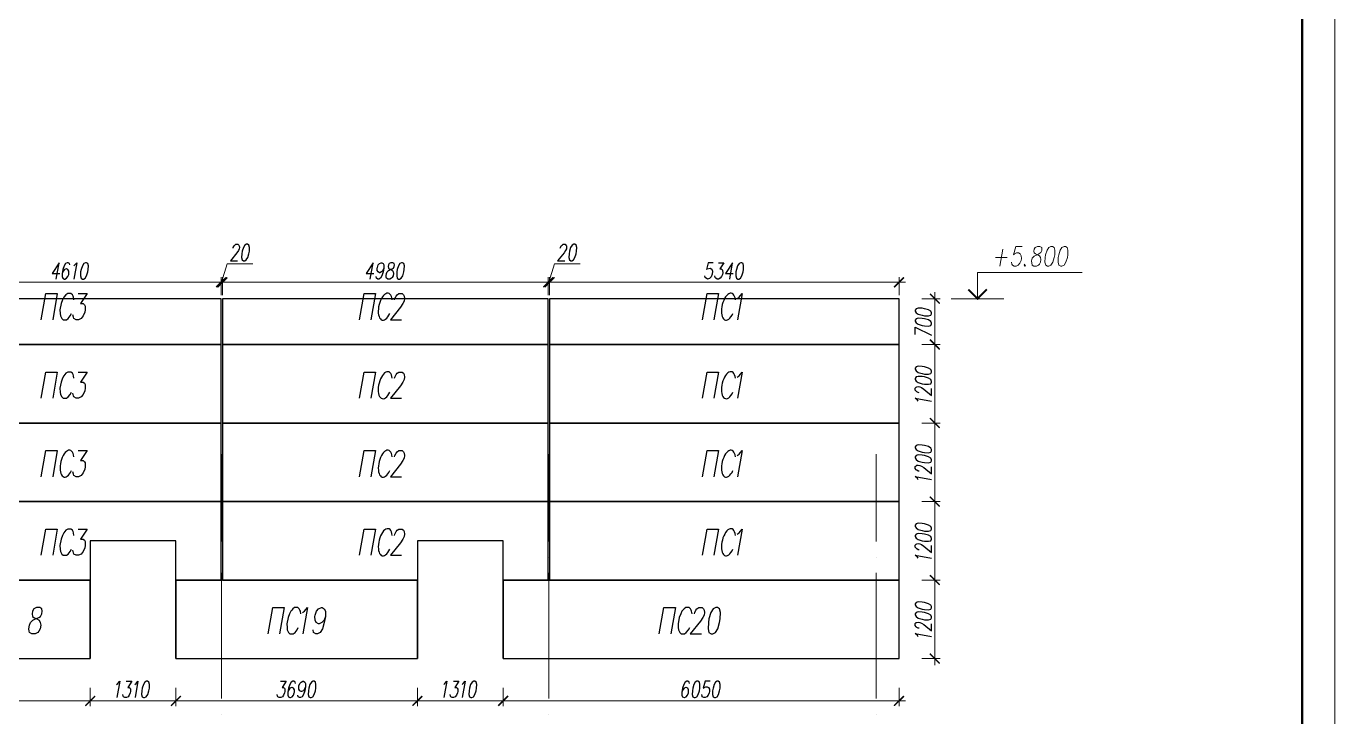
# Model space of a CAD drawing. Header units: millimetres. Extents: x 148937 to 2048786, y 870 to 351006.
# Drawn here: x 542409 to 562405, y 283581 to 294137 of the extents above; entities that cross this region are included whole.
import ezdxf

# ---------------------------------------------------------------- set-up
doc = ezdxf.new("R2010")
doc.units = ezdxf.units.MM
doc.layers.add('PDF _Геометрия', color=7, linetype='Continuous')
doc.layers.add('PDF _Сплошная заливка', color=7, linetype='Continuous', true_color=0x007eff)

msp = doc.modelspace()

# ---------------------------------------------------------------- linework, layer by layer
at = {"layer": 'PDF _Геометрия', "lineweight": 15}
msp.add_lwpolyline([(503011.15311, 271681.99412), (503011.15311, 313677.69555), (562405.35307, 313677.69555), (562405.35307, 271681.99412)], close=True, dxfattribs=at)
at = {"layer": 'PDF _Геометрия', "lineweight": 50}
msp.add_lwpolyline([(505009.00663, 272180.38449), (505009.00663, 313179.30952), (561906.96703, 313179.30952), (561906.96703, 272180.38449)], close=True, dxfattribs=at)
at = {"layer": 'PDF _Геометрия', "lineweight": 25}
for points in [[(545571.84058, 290743.21877), (545573.98881, 290756.10814), (545586.87818, 290779.73864), (545595.47109, 290790.47978), (545612.65691, 290803.36915), (545644.88032, 290803.36915), (545657.76969, 290790.47978), (545664.21437, 290779.73864), (545666.3626, 290756.10814), (545662.06615, 290732.47763), (545651.32501, 290706.6989), (545629.84273, 290672.32726), (545531.02426, 290552.02651), (545638.43564, 290552.02651)], [(550570.76629, 290743.21877), (550572.91452, 290756.10814), (550585.80389, 290779.73864), (550596.54503, 290790.47978), (550613.73085, 290803.36915), (550643.80604, 290803.36915), (550656.6954, 290790.47978), (550663.14009, 290779.73864), (550667.43654, 290756.10814), (550663.14009, 290732.47763), (550650.25072, 290706.6989), (550628.76844, 290672.32726), (550529.94997, 290552.02651), (550639.50958, 290552.02651)], [(542867.22202, 290272.75717), (542910.18658, 290521.95158), (542804.92342, 290356.53805), (542920.92772, 290356.53805)], [(543075.59994, 290487.57915), (543071.30348, 290511.20965), (543049.8212, 290521.95079), (543034.78361, 290521.95079), (543009.00488, 290511.20965), (542987.5226, 290474.68978), (542970.33678, 290416.68764), (542959.59564, 290356.53726), (542957.44741, 290309.27625), (542970.33678, 290285.64574), (542991.81906, 290272.75638), (542998.26374, 290272.75638), (543024.04247, 290285.64574), (543043.37652, 290309.27625), (543058.41412, 290343.64789), (543060.56234, 290356.53726), (543058.41412, 290390.9089), (543047.67298, 290416.68764), (543026.1907, 290427.42877), (543017.59779, 290427.42877), (542991.81906, 290416.68764), (542972.48501, 290390.9089), (542959.59564, 290356.53726)], [(543135.75005, 290474.69031), (543152.93587, 290487.57967), (543180.86283, 290521.95132), (543137.89828, 290272.7569)], [(547666.36195, 290272.75717), (547709.3265, 290521.95158), (547604.06334, 290356.53805), (547720.06764, 290356.53805)], [(547872.59172, 290440.31788), (547859.70235, 290403.79801), (547840.3683, 290380.1675), (547814.58957, 290367.27814), (547805.99666, 290367.27814), (547786.66261, 290380.1675), (547773.77324, 290403.79801), (547773.77324, 290440.31788), (547775.92147, 290451.05902), (547788.81084, 290487.57889), (547808.14489, 290511.20939), (547833.92362, 290521.95053), (547842.51653, 290521.95053), (547863.99881, 290511.20939), (547874.73995, 290487.57889), (547872.59172, 290440.31788), (547863.99881, 290380.1675), (547844.66476, 290320.01713), (547823.18248, 290285.64548), (547797.40375, 290272.75612), (547782.36616, 290272.75612), (547760.88388, 290285.64548), (547756.58742, 290309.27599)], [(552908.038, 290521.95158), (552830.7018, 290521.95158), (552804.92307, 290416.68842), (552813.51598, 290427.42956)], [(552985.37433, 290521.95158), (553071.30344, 290521.95158), (553006.85661, 290427.42956), (553030.48711, 290427.42956), (553045.52471, 290416.68842), (553049.82116, 290403.79906), (553051.96939, 290367.27918), (553047.67293, 290343.64868), (553032.63534, 290309.27704), (553013.30129, 290285.64653), (552987.52256, 290272.75717), (552966.04028, 290272.75717), (552944.558, 290285.64653), (552938.11332, 290296.38767), (552933.81686, 290320.01817)], [(553159.38069, 290272.75717), (553202.34524, 290521.95158), (553094.93386, 290356.53805), (553210.93815, 290356.53805)], [(552783.44079, 290296.38767), (552779.14434, 290320.01817)], [(542639.50997, 289649.77056), (542710.40149, 290049.34091), (542882.25971, 290049.34091), (542813.51642, 289649.77056)], [(543137.89819, 289954.8185), (543133.60174, 289993.4866), (543125.00882, 290012.82065), (543114.26769, 290032.1547), (543092.78541, 290049.34052), (543043.37617, 290049.34052), (543015.44921, 290032.1547), (542985.37402, 289993.4866), (542966.03997, 289954.8185), (542942.40947, 289898.96458), (542925.22365, 289802.29433), (542929.5201, 289746.44041), (542933.81656, 289707.77232), (542953.15061, 289669.10422), (542974.63288, 289649.77017), (543024.04212, 289649.77017), (543051.96908, 289669.10422), (543082.04427, 289707.77232), (543101.37832, 289746.44041)], [(543204.49273, 290049.34105), (543341.9793, 290049.34105), (543241.0126, 289898.96511), (543277.53247, 289898.96511), (543299.01474, 289879.63106), (543307.60766, 289860.29701), (543309.75588, 289802.29486), (543303.3112, 289763.62676), (543281.82892, 289707.77284), (543249.60551, 289669.10474), (543208.78918, 289649.77069), (543172.26931, 289649.77069), (543137.89767, 289669.10474), (543129.30476, 289688.43879), (543122.86007, 289727.10689)], [(547503.09738, 289649.77056), (547571.84067, 290049.34091), (547745.84711, 290049.34091), (547674.9556, 289649.77056)], [(548038.00508, 289954.8185), (548042.30153, 289974.15255), (548061.63558, 290012.82065), (548076.67318, 290032.1547), (548104.60014, 290049.34052), (548154.00937, 290049.34052), (548175.49165, 290032.1547), (548184.08456, 290012.82065), (548190.52925, 289974.15255), (548184.08456, 289935.48445), (548164.75051, 289898.96458), (548130.37887, 289840.96243), (547973.55825, 289649.77017), (548145.41646, 289649.77017)], [(552744.77278, 289649.77056), (552815.6643, 290049.34091), (552989.67074, 290049.34091), (552918.77923, 289649.77056)], [(553273.23715, 289974.15395), (553301.16411, 289993.488), (553348.42512, 290049.34192), (553277.5336, 289649.77157)], [(555992.89313, 289426.35523), (555992.89313, 289535.91484), (556244.23577, 289413.46586)], [(542639.50997, 288451.0591), (542710.40149, 288850.62946), (542882.25971, 288850.62946), (542813.51642, 288451.0591)], [(543137.89819, 288756.10814), (543133.60174, 288792.62801), (543125.00882, 288811.96206), (543114.26769, 288831.29611), (543092.78541, 288850.63016), (543043.37617, 288850.63016), (543015.44921, 288831.29611), (542985.37402, 288792.62801), (542966.03997, 288756.10814), (542942.40947, 288698.10599), (542925.22365, 288603.58397), (542929.5201, 288545.58182), (542933.81656, 288506.91372), (542953.15061, 288470.39385), (542974.63288, 288451.0598), (543024.04212, 288451.0598), (543051.96908, 288470.39385), (543082.04427, 288506.91372), (543101.37832, 288545.58182)], [(543204.49273, 288850.63068), (543341.9793, 288850.63068), (543241.0126, 288698.10651), (543277.53247, 288698.10651), (543299.01474, 288678.77246), (543307.60766, 288659.43842), (543309.75588, 288603.58449), (543303.3112, 288564.9164), (543281.82892, 288506.91425), (543249.60551, 288470.39438), (543208.78918, 288451.06033), (543172.26931, 288451.06033), (543137.89767, 288470.39438), (543129.30476, 288487.5802), (543122.86007, 288526.2483)], [(547503.09738, 288451.0591), (547571.84067, 288850.62946), (547745.84711, 288850.62946), (547674.9556, 288451.0591)], [(548038.00508, 288756.10814), (548042.30153, 288773.29396), (548061.63558, 288811.96206), (548076.67318, 288831.29611), (548104.60014, 288850.63016), (548154.00937, 288850.63016), (548175.49165, 288831.29611), (548184.08456, 288811.96206), (548190.52925, 288773.29396), (548184.08456, 288736.77409), (548164.75051, 288698.10599), (548130.37887, 288640.10384), (547973.55825, 288451.0598), (548145.41646, 288451.0598)], [(552744.77278, 288451.0591), (552815.6643, 288850.62946), (552989.67074, 288850.62946), (552918.77923, 288451.0591)], [(553273.23715, 288773.29326), (553301.16411, 288792.62731), (553348.42512, 288850.62946), (553277.5336, 288451.0591)], [(556053.04324, 288534.84095), (556040.15387, 288536.98917), (556016.52337, 288547.73031), (556005.78223, 288558.47145), (555992.89286, 288575.65727), (555992.89286, 288605.73246), (556005.78223, 288620.77005), (556016.52337, 288625.06651), (556040.15387, 288629.36297), (556063.78438, 288625.06651), (556087.41488, 288612.17714), (556123.93475, 288590.69487), (556244.23551, 288491.87639), (556244.23551, 288601.43601)], [(556040.15385, 288403.79783), (556029.41271, 288423.13188), (555992.89284, 288451.05884), (556244.23548, 288408.09429)], [(542639.50997, 287250.2006), (542710.40149, 287649.77095), (542882.25971, 287649.77095), (542813.51642, 287250.2006)], [(543204.49273, 287649.76999), (543341.9793, 287649.76999), (543241.0126, 287497.24582), (543277.53247, 287497.24582), (543299.01474, 287480.06), (543307.60766, 287460.72595), (543309.75588, 287402.72381), (543303.3112, 287364.05571), (543281.82892, 287308.20179), (543249.60551, 287269.53369), (543208.78918, 287250.19964), (543172.26931, 287250.19964), (543137.89767, 287269.53369), (543129.30476, 287288.86774), (543122.86007, 287327.53584)], [(547503.09738, 287250.2006), (547571.84067, 287649.77095), (547745.84711, 287649.77095), (547674.9556, 287250.2006)], [(548038.00508, 287555.24854), (548042.30153, 287574.58259), (548061.63558, 287613.25069), (548076.67318, 287630.43651), (548104.60014, 287649.77056), (548154.00937, 287649.77056), (548175.49165, 287630.43651), (548184.08456, 287613.25069), (548190.52925, 287574.58259), (548184.08456, 287535.91449), (548164.75051, 287497.24639), (548130.37887, 287441.39247), (547973.55825, 287250.20021), (548145.41646, 287250.20021)], [(552744.77278, 287250.2006), (552815.6643, 287649.77095), (552989.67074, 287649.77095), (552918.77923, 287250.2006)], [(553273.23715, 287574.5829), (553301.16411, 287593.91695), (553348.42512, 287649.77087), (553277.5336, 287250.20051)], [(556053.04324, 287333.98135), (556040.15387, 287336.12958), (556016.52337, 287349.01894), (556005.78223, 287357.61185), (555992.89286, 287374.79768), (555992.89286, 287407.02109), (556005.78223, 287419.91046), (556016.52337, 287426.35514), (556040.15387, 287428.50337), (556063.78438, 287424.20691), (556087.41488, 287413.46577), (556123.93475, 287391.9835), (556244.23551, 287293.16502), (556244.23551, 287400.57641)], [(556040.15385, 287205.08747), (556029.41271, 287222.27329), (555992.89284, 287252.34848), (556244.23548, 287207.2357)], [(542639.50997, 286051.48914), (542710.40149, 286451.0595), (542882.25971, 286451.0595), (542813.51642, 286051.48914)], [(543137.89819, 286354.38894), (543133.60174, 286393.05704), (543125.00882, 286412.39109), (543114.26769, 286431.72514), (543092.78541, 286451.05919), (543043.37617, 286451.05919), (543015.44921, 286431.72514), (542985.37402, 286393.05704), (542966.03997, 286354.38894), (542942.40947, 286298.53502), (542925.22365, 286201.86478), (542929.5201, 286146.01086), (542933.81656, 286107.34276), (542953.15061, 286068.67466), (542974.63288, 286051.48884), (543024.04212, 286051.48884), (543051.96908, 286068.67466), (543082.04427, 286107.34276), (543101.37832, 286146.01086)], [(543204.49273, 286451.05963), (543341.9793, 286451.05963), (543241.0126, 286298.53546), (543277.53247, 286298.53546), (543299.01474, 286279.20141), (543307.60766, 286259.86736), (543309.75588, 286201.86521), (543303.3112, 286165.34534), (543281.82892, 286107.34319), (543249.60551, 286068.6751), (543208.78918, 286051.48927), (543172.26931, 286051.48927), (543137.89767, 286068.6751), (543129.30476, 286088.00914), (543122.86007, 286126.67724)], [(547503.09738, 286051.48914), (547571.84067, 286451.0595), (547745.84711, 286451.0595), (547674.9556, 286051.48914)], [(548038.00508, 286354.38894), (548042.30153, 286373.72299), (548061.63558, 286412.39109), (548076.67318, 286431.72514), (548104.60014, 286451.05919), (548154.00937, 286451.05919), (548175.49165, 286431.72514), (548184.08456, 286412.39109), (548190.52925, 286373.72299), (548184.08456, 286337.20312), (548164.75051, 286298.53502), (548130.37887, 286240.53288), (547973.55825, 286051.48884), (548145.41646, 286051.48884)], [(552744.77278, 286051.48914), (552815.6643, 286451.0595), (552989.67074, 286451.0595), (552918.77923, 286051.48914)], [(553273.23715, 286373.7233), (553301.16411, 286393.05735), (553348.42512, 286451.0595), (553277.5336, 286051.48914)], [(556053.04324, 286133.12175), (556040.15387, 286135.26998), (556016.52337, 286148.15935), (556005.78223, 286158.90048), (555992.89286, 286176.08631), (555992.89286, 286206.16149), (556005.78223, 286219.05086), (556016.52337, 286225.49554), (556040.15387, 286229.792), (556063.78438, 286225.49554), (556087.41488, 286212.60618), (556123.93475, 286191.1239), (556244.23551, 286092.30543), (556244.23551, 286201.86504)], [(556040.15385, 286004.22896), (556029.41271, 286021.41478), (555992.89284, 286051.48997), (556244.23548, 286008.52542)], [(546104.60014, 284850.62955), (546175.49165, 285250.1999), (546349.4981, 285250.1999), (546278.60658, 284850.62955)], [(546605.13868, 285155.67858), (546598.694, 285194.34668), (546590.10109, 285211.5325), (546581.50818, 285230.86655), (546560.0259, 285250.2006), (546510.61666, 285250.2006), (546482.6897, 285230.86655), (546465.50388, 285211.5325), (546450.46628, 285194.34668), (546431.13224, 285155.67858), (546409.64996, 285097.67643), (546392.46414, 285003.15441), (546394.61236, 284945.15226), (546398.90882, 284908.63239), (546418.24287, 284869.96429), (546439.72515, 284850.63024), (546489.13438, 284850.63024), (546517.06134, 284869.96429), (546549.28476, 284908.63239), (546566.47058, 284945.15226)], [(546633.0645, 285175.01184), (546660.99146, 285194.34589), (546708.25247, 285250.19981), (546637.36096, 284850.62946)], [(546981.07853, 285117.00987), (546959.59625, 285059.00772), (546927.37284, 285022.48785), (546886.55651, 285003.1538), (546873.66714, 285003.1538), (546841.44373, 285022.48785), (546822.10968, 285059.00772), (546819.96145, 285117.00987), (546824.25791, 285136.34392), (546845.74018, 285194.34607), (546877.9636, 285230.86594), (546918.77993, 285250.19999), (546931.66929, 285250.19999), (546963.89271, 285230.86594), (546983.22676, 285194.34607), (546981.07853, 285117.00987), (546963.89271, 285022.48785), (546935.96575, 284925.8176), (546901.5941, 284869.96368), (546860.77778, 284850.62963), (546834.99905, 284850.62963), (546800.6274, 284869.96368), (546796.33095, 284908.63178)], [(552083.11935, 284850.62955), (552154.01086, 285250.1999), (552328.01731, 285250.1999), (552257.12579, 284850.62955)], [(552583.6557, 285155.67858), (552577.21102, 285194.34668), (552568.61811, 285211.5325), (552560.0252, 285230.86655), (552538.54292, 285250.2006), (552489.13368, 285250.2006), (552461.20672, 285230.86655), (552444.0209, 285211.5325), (552428.98331, 285194.34668), (552409.64926, 285155.67858), (552388.16698, 285097.67643), (552370.98116, 285003.15441), (552373.12939, 284945.15226), (552377.42584, 284908.63239), (552396.75989, 284869.96429), (552418.24217, 284850.63024), (552467.65141, 284850.63024), (552495.57837, 284869.96429), (552527.80178, 284908.63239), (552547.13583, 284945.15226)], [(552620.17627, 285155.67858), (552624.47273, 285175.01263), (552641.65855, 285211.5325), (552658.84437, 285230.86655), (552686.77133, 285250.2006), (552736.18057, 285250.2006), (552757.66285, 285230.86655), (552766.25576, 285211.5325), (552772.70044, 285175.01263), (552766.25576, 285136.34453), (552746.92171, 285097.67643), (552712.55007, 285041.82251), (552553.58121, 284850.63024), (552727.58766, 284850.63024)], [(556053.04324, 284934.41139), (556040.15387, 284936.55962), (556016.52337, 284947.30075), (556005.78223, 284958.04189), (555992.89286, 284975.22771), (555992.89286, 285007.45113), (556005.78223, 285020.3405), (556016.52337, 285024.63695), (556040.15387, 285028.93341), (556063.78438, 285024.63695), (556087.41488, 285013.89581), (556123.93475, 284990.26531), (556244.23551, 284893.59506), (556244.23551, 285001.00645)], [(556040.15385, 284805.51641), (556029.41271, 284822.70224), (555992.89284, 284852.77742), (556244.23548, 284807.66464)], [(543790.95907, 284077.26844), (543808.14489, 284088.00958), (543838.22008, 284124.52945), (543793.10729, 283875.33504)], [(543937.03916, 284124.52972), (544022.96827, 284124.52972), (543960.66967, 284030.0077), (543982.15194, 284030.0077), (543997.18954, 284017.11833), (544001.48599, 284006.37719), (544003.63422, 283969.85732), (543999.33777, 283946.22682), (543984.30017, 283909.70694), (543964.96612, 283886.07644), (543939.18739, 283875.3353), (543917.70511, 283875.3353), (543896.22284, 283886.07644), (543889.77815, 283898.96581), (543887.62992, 283922.59631)], [(544068.08009, 284077.26844), (544087.41414, 284088.00958), (544115.3411, 284124.52945), (544072.37655, 283875.33504)], [(546295.79336, 284124.52972), (546381.72247, 284124.52972), (546319.42387, 284030.0077), (546340.90615, 284030.0077), (546355.94374, 284017.11833), (546360.2402, 284006.37719), (546362.38842, 283969.85732), (546358.09197, 283946.22682), (546343.05437, 283909.70694), (546323.72033, 283886.07644), (546297.94159, 283875.3353), (546276.45932, 283875.3353), (546254.97704, 283886.07644), (546248.53236, 283898.96581), (546246.38413, 283922.59631)], [(546523.50498, 284088.00914), (546519.20852, 284111.63965), (546497.72625, 284124.52902), (546482.68865, 284124.52902), (546456.90992, 284111.63965), (546435.42764, 284077.26801), (546416.09359, 284017.11763), (546407.50068, 283956.96725), (546405.35245, 283909.70624), (546416.09359, 283886.07574), (546437.57587, 283875.3346), (546446.16878, 283875.3346), (546471.94751, 283886.07574), (546491.28156, 283909.70624), (546504.17093, 283946.22612), (546506.31916, 283956.96725), (546506.31916, 283993.48713), (546493.42979, 284017.11763), (546474.09574, 284030.007), (546465.50283, 284030.007), (546439.7241, 284017.11763), (546420.39005, 283993.48713), (546407.50068, 283956.96725)], [(546676.0295, 284040.74787), (546663.14013, 284006.37623), (546643.80608, 283980.5975), (546618.02735, 283969.85636), (546609.43444, 283969.85636), (546587.95216, 283980.5975), (546577.21102, 284006.37623), (546575.06279, 284040.74787), (546577.21102, 284053.63724), (546592.24861, 284088.00888), (546611.58266, 284111.63939), (546637.3614, 284124.52875), (546643.80608, 284124.52875), (546665.28836, 284111.63939), (546678.17772, 284088.00888), (546676.0295, 284040.74787), (546665.28836, 283980.5975), (546648.10253, 283922.59535), (546626.62026, 283886.07548), (546600.84153, 283875.33434), (546585.80393, 283875.33434), (546564.32165, 283886.07548), (546560.0252, 283909.70598)], [(548789.88478, 284077.26844), (548807.0706, 284088.00958), (548837.14579, 284124.52945), (548792.033, 283875.33504)], [(548938.11301, 284124.52972), (549021.89389, 284124.52972), (548959.59529, 284030.0077), (548983.2258, 284030.0077), (548996.11516, 284017.11833), (549002.55985, 284006.37719), (549002.55985, 283969.85732), (548998.26339, 283946.22682), (548985.37402, 283909.70694), (548966.03997, 283886.07644), (548940.26124, 283875.3353), (548916.63074, 283875.3353), (548895.14846, 283886.07644), (548890.852, 283898.96581), (548886.55555, 283922.59631)], [(549069.15504, 284077.26844), (549086.34086, 284088.00958), (549116.41605, 284124.52945), (549071.30326, 283875.33504)], [(552544.98699, 284088.00914), (552540.69054, 284111.63965), (552519.20826, 284124.52902), (552504.17067, 284124.52902), (552478.39193, 284111.63965), (552456.90966, 284077.26801), (552439.72383, 284017.11763), (552428.9827, 283956.96725), (552428.9827, 283909.70624), (552439.72383, 283886.07574), (552461.20611, 283875.3346), (552467.6508, 283875.3346), (552493.42953, 283886.07574), (552512.76358, 283909.70624), (552527.80117, 283946.22612), (552529.9494, 283956.96725), (552527.80117, 283993.48713), (552517.06003, 284017.11763), (552495.57776, 284030.007), (552486.98484, 284030.007), (552463.35434, 284017.11763), (552441.87206, 283993.48713), (552428.9827, 283956.96725)], [(552860.77673, 284124.52972), (552783.44053, 284124.52972), (552755.51357, 284017.11833), (552766.25471, 284030.0077), (552792.03344, 284040.74883), (552815.66395, 284040.74883), (552834.998, 284030.0077), (552847.88736, 284006.37719), (552847.88736, 283969.85732), (552843.59091, 283946.22682), (552830.70154, 283909.70694), (552811.36749, 283886.07644), (552785.58876, 283875.3353), (552761.95825, 283875.3353), (552740.47598, 283886.07644), (552736.17952, 283898.96581), (552731.88307, 283922.59631)]]:
    msp.add_lwpolyline(points, dxfattribs=at)
for points in [[(545775.92156, 290803.36889), (545750.14283, 290790.47952), (545728.66055, 290756.10788), (545711.47473, 290695.9575), (545705.03004, 290659.43763), (545700.73359, 290601.43548), (545711.47473, 290564.91561), (545730.80878, 290552.02624), (545747.9946, 290552.02624), (545771.6251, 290564.91561), (545795.25561, 290601.43548), (545812.44143, 290659.43763), (545818.88611, 290695.9575), (545821.03434, 290756.10788), (545812.44143, 290790.47952), (545790.95915, 290803.36889)], [(550774.84727, 290803.36889), (550751.21677, 290790.47952), (550727.58626, 290756.10788), (550710.40044, 290695.9575), (550703.95576, 290659.43763), (550701.80753, 290601.43548), (550710.40044, 290564.91561), (550731.88272, 290552.02624), (550746.92031, 290552.02624), (550772.69904, 290564.91561), (550794.18132, 290601.43548), (550811.36714, 290659.43763), (550817.81182, 290695.9575), (550822.10828, 290756.10788), (550811.36714, 290790.47952), (550792.03309, 290803.36889)], [(543314.05444, 290521.95158), (543288.2757, 290511.21044), (543266.79343, 290474.69057), (543247.45938, 290416.68842), (543241.01469, 290380.16855), (543238.86647, 290320.01817), (543247.45938, 290285.64653), (543268.94165, 290272.75717), (543283.97925, 290272.75717), (543309.75798, 290285.64653), (543331.24026, 290320.01817), (543350.57431, 290380.16855), (543357.01899, 290416.68842), (543359.16722, 290474.69057), (543350.57431, 290511.21044), (543329.09203, 290521.95158)], [(547982.15124, 290521.95158), (547956.37251, 290511.21044), (547943.48315, 290487.57994), (547939.18669, 290463.94943), (547943.48315, 290440.31893), (547956.37251, 290427.42956), (547986.4477, 290416.68842), (548005.78175, 290403.79906), (548018.67112, 290380.16855), (548020.81934, 290356.53805), (548014.37466, 290320.01817), (548003.63352, 290296.38767), (547992.89238, 290285.64653), (547967.11365, 290272.75717), (547937.03846, 290272.75717), (547915.55619, 290285.64653), (547911.25973, 290296.38767), (547906.96327, 290320.01817), (547913.40796, 290356.53805), (547924.1491, 290380.16855), (547945.63137, 290403.79906), (547969.26188, 290416.68842), (548003.63352, 290427.42956), (548020.81934, 290440.31893), (548031.56048, 290463.94943), (548035.85694, 290487.57994), (548033.70871, 290511.21044), (548012.22643, 290521.95158)], [(548143.26832, 290521.95158), (548117.48959, 290511.21044), (548096.00731, 290474.69057), (548078.82149, 290416.68842), (548072.37681, 290380.16855), (548070.22858, 290320.01817), (548078.82149, 290285.64653), (548100.30377, 290272.75717), (548115.34136, 290272.75717), (548141.1201, 290285.64653), (548162.60237, 290320.01817), (548179.78819, 290380.16855), (548186.23288, 290416.68842), (548188.38111, 290474.69057), (548179.78819, 290511.21044), (548158.30592, 290521.95158)], [(553326.94284, 290521.95158), (553301.16411, 290511.21044), (553279.68183, 290474.69057), (553260.34778, 290416.68842), (553253.9031, 290380.16855), (553251.75487, 290320.01817), (553260.34778, 290285.64653), (553281.83006, 290272.75717), (553296.86765, 290272.75717), (553322.64639, 290285.64653), (553344.12866, 290320.01817), (553363.46271, 290380.16855), (553369.9074, 290416.68842), (553372.05562, 290474.69057), (553363.46271, 290511.21044), (553341.98044, 290521.95158)], [(555992.89313, 289782.96072), (556005.78249, 289757.18199), (556040.15414, 289735.69971), (556100.30451, 289718.51389), (556136.82438, 289712.06921), (556194.82653, 289707.77275), (556231.3464, 289718.51389), (556244.23577, 289739.99617), (556244.23577, 289755.03376), (556231.3464, 289780.81249), (556194.82653, 289802.29477), (556136.82438, 289819.48059), (556100.30451, 289825.92528), (556040.15414, 289828.0735), (556005.78249, 289819.48059), (555992.89313, 289797.99832)], [(555992.89313, 289628.28806), (556005.78249, 289602.50933), (556040.15414, 289581.02706), (556100.30451, 289563.84123), (556136.82438, 289557.39655), (556194.82653, 289553.10009), (556231.3464, 289563.84123), (556244.23577, 289585.32351), (556244.23577, 289600.3611), (556231.3464, 289623.99161), (556194.82653, 289647.62211), (556136.82438, 289664.80794), (556100.30451, 289671.25262), (556040.15414, 289673.40085), (556005.78249, 289664.80794), (555992.89313, 289643.32566)], [(555992.89313, 288893.59458), (556005.78249, 288867.81585), (556040.15414, 288846.33357), (556100.30451, 288826.99952), (556136.82438, 288820.55484), (556194.82653, 288818.40661), (556231.3464, 288826.99952), (556244.23577, 288848.4818), (556244.23577, 288863.51939), (556231.3464, 288889.29813), (556194.82653, 288910.7804), (556136.82438, 288930.11445), (556100.30451, 288936.55913), (556040.15414, 288938.70736), (556005.78249, 288930.11445), (555992.89313, 288908.63217)], [(555992.89313, 288738.92192), (556005.78249, 288713.14319), (556040.15414, 288691.66091), (556100.30451, 288672.32686), (556136.82438, 288665.88218), (556194.82653, 288663.73395), (556231.3464, 288672.32686), (556244.23577, 288693.80914), (556244.23577, 288708.84674), (556231.3464, 288734.62547), (556194.82653, 288756.10774), (556136.82438, 288775.44179), (556100.30451, 288781.88648), (556040.15414, 288784.0347), (556005.78249, 288775.44179), (555992.89313, 288753.95952)], [(555992.89313, 287692.73498), (556005.78249, 287666.95625), (556040.15414, 287645.47397), (556100.30451, 287628.28815), (556136.82438, 287621.84347), (556194.82653, 287617.54701), (556231.3464, 287628.28815), (556244.23577, 287647.6222), (556244.23577, 287664.80802), (556231.3464, 287688.43853), (556194.82653, 287712.06903), (556136.82438, 287729.25485), (556100.30451, 287735.69954), (556040.15414, 287737.84777), (556005.78249, 287729.25485), (555992.89313, 287707.77258)], [(555992.89313, 287538.06233), (556005.78249, 287512.28359), (556040.15414, 287490.80132), (556100.30451, 287473.61549), (556136.82438, 287467.17081), (556194.82653, 287462.87436), (556231.3464, 287473.61549), (556244.23577, 287492.94954), (556244.23577, 287510.13537), (556231.3464, 287533.76587), (556194.82653, 287557.39638), (556136.82438, 287574.5822), (556100.30451, 287581.02688), (556040.15414, 287583.17511), (556005.78249, 287574.5822), (555992.89313, 287553.09992)], [(555992.89313, 286491.87648), (556005.78249, 286468.24597), (556040.15414, 286446.7637), (556100.30451, 286427.42965), (556136.82438, 286420.98496), (556194.82653, 286418.83674), (556231.3464, 286427.42965), (556244.23577, 286448.91192), (556244.23577, 286463.94952), (556231.3464, 286489.72825), (556194.82653, 286511.21053), (556136.82438, 286530.54458), (556100.30451, 286534.84103), (556040.15414, 286539.13749), (556005.78249, 286528.39635), (555992.89313, 286509.0623)], [(555992.89313, 286337.20382), (556005.78249, 286313.57332), (556040.15414, 286289.94281), (556100.30451, 286272.75699), (556136.82438, 286266.31231), (556194.82653, 286264.16408), (556231.3464, 286272.75699), (556244.23577, 286294.23927), (556244.23577, 286309.27686), (556231.3464, 286335.05559), (556194.82653, 286356.53787), (556136.82438, 286373.72369), (556100.30451, 286380.16838), (556040.15414, 286384.46483), (556005.78249, 286373.72369), (555992.89313, 286354.38964)], [(542566.47102, 285250.20112), (542525.65469, 285230.86707), (542506.32064, 285194.3472), (542499.87596, 285155.6791), (542506.32064, 285117.01101), (542527.80292, 285097.67696), (542572.9157, 285078.34291), (542607.28734, 285059.00886), (542624.47317, 285022.48899), (542630.91785, 284983.82089), (542620.17671, 284925.81874), (542600.84266, 284889.29887), (542585.80507, 284869.96482), (542544.98874, 284850.63077), (542495.5795, 284850.63077), (542461.20786, 284869.96482), (542452.61495, 284889.29887), (542448.31849, 284925.81874), (542456.9114, 284983.82089), (542476.24545, 285022.48899), (542508.46887, 285059.00886), (542549.2852, 285078.34291), (542600.84266, 285097.67696), (542628.76962, 285117.01101), (542648.10367, 285155.6791), (542654.54835, 285194.3472), (542650.2519, 285230.86707), (542615.88026, 285250.20112)], [(552946.70671, 285250.20112), (552905.89038, 285230.86707), (552871.51874, 285175.01315), (552841.44355, 285078.34291), (552832.85064, 285022.48899), (552828.55419, 284925.81874), (552841.44355, 284869.96482), (552875.8152, 284850.63077), (552901.59393, 284850.63077), (552940.26203, 284869.96482), (552976.7819, 284925.81874), (553004.70886, 285022.48899), (553015.45, 285078.34291), (553019.74645, 285175.01315), (553004.70886, 285230.86707), (552970.33722, 285250.20112)], [(555992.89313, 285293.16502), (556005.78249, 285267.38629), (556040.15414, 285245.90401), (556100.30451, 285226.56996), (556136.82438, 285222.27351), (556194.82653, 285217.97705), (556231.3464, 285228.71819), (556244.23577, 285248.05224), (556244.23577, 285265.23806), (556231.3464, 285288.86857), (556194.82653, 285310.35084), (556136.82438, 285329.68489), (556100.30451, 285336.12958), (556040.15414, 285338.2778), (556005.78249, 285329.68489), (555992.89313, 285308.20262)], [(555992.89313, 285138.49236), (556005.78249, 285112.71363), (556040.15414, 285091.23136), (556100.30451, 285071.89731), (556136.82438, 285065.45262), (556194.82653, 285063.30439), (556231.3464, 285071.89731), (556244.23577, 285093.37958), (556244.23577, 285110.5654), (556231.3464, 285134.19591), (556194.82653, 285155.67819), (556136.82438, 285175.01224), (556100.30451, 285181.45692), (556040.15414, 285183.60515), (556005.78249, 285175.01224), (555992.89313, 285153.52996)], [(544246.38448, 284124.52972), (544222.75397, 284111.64035), (544201.2717, 284077.26871), (544181.93765, 284017.11833), (544175.49296, 283980.59846), (544173.34473, 283922.59631), (544181.93765, 283886.07644), (544203.41992, 283875.3353), (544218.45752, 283875.3353), (544244.23625, 283886.07644), (544265.71853, 283922.59631), (544285.05258, 283980.59846), (544291.49726, 284017.11833), (544293.64549, 284077.26871), (544285.05258, 284111.64035), (544263.5703, 284124.52972)], [(546792.03344, 284124.52972), (546766.25471, 284111.64035), (546744.77243, 284077.26871), (546727.58661, 284017.11833), (546721.14193, 283980.59846), (546716.84547, 283922.59631), (546727.58661, 283886.07644), (546746.92066, 283875.3353), (546764.10648, 283875.3353), (546787.73699, 283886.07644), (546811.36749, 283922.59631), (546828.55331, 283980.59846), (546834.998, 284017.11833), (546837.14622, 284077.26871), (546828.55331, 284111.64035), (546807.07104, 284124.52972)], [(549247.45833, 284124.52972), (549221.6796, 284111.64035), (549200.19732, 284077.26871), (549180.86327, 284017.11833), (549176.56681, 283980.59846), (549172.27036, 283922.59631), (549180.86327, 283886.07644), (549202.34555, 283875.3353), (549219.53137, 283875.3353), (549243.16187, 283886.07644), (549264.64415, 283922.59631), (549283.9782, 283980.59846), (549290.42288, 284017.11833), (549292.57111, 284077.26871), (549283.9782, 284111.64035), (549262.49592, 284124.52972)], [(552658.84389, 284124.52972), (552633.06516, 284111.64035), (552611.58288, 284077.26871), (552594.39706, 284017.11833), (552587.95238, 283980.59846), (552585.80415, 283922.59631), (552594.39706, 283886.07644), (552615.87934, 283875.3353), (552630.91693, 283875.3353), (552656.69566, 283886.07644), (552678.17794, 283922.59631), (552695.36376, 283980.59846), (552701.80845, 284017.11833), (552703.95667, 284077.26871), (552695.36376, 284111.64035), (552673.88149, 284124.52972)], [(552968.18811, 284124.52972), (552942.40938, 284111.64035), (552920.9271, 284077.26871), (552903.74128, 284017.11833), (552897.2966, 283980.59846), (552895.14837, 283922.59631), (552903.74128, 283886.07644), (552925.22356, 283875.3353), (552940.26115, 283875.3353), (552966.03989, 283886.07644), (552987.52216, 283922.59631), (553004.70799, 283980.59846), (553011.15267, 284017.11833), (553015.44912, 284077.26871), (553004.70799, 284111.64035), (552983.22571, 284124.52972)]]:
    msp.add_lwpolyline(points, close=True, dxfattribs=at)
at = {"layer": 'PDF _Геометрия', "color": 30, "lineweight": 15, "true_color": 0xff7e00}
for points in [[(557629.84269, 290771.14678), (557528.87598, 290771.14678), (557496.65257, 290642.25312), (557509.54193, 290657.29071), (557541.76535, 290672.32831), (557571.84054, 290672.32831), (557597.61927, 290657.29071), (557612.65687, 290629.36375), (557616.95332, 290586.3992), (557610.50864, 290556.32401), (557593.32282, 290513.35946), (557567.54408, 290485.4325), (557535.32067, 290470.3949), (557505.24548, 290470.3949), (557479.46675, 290485.4325), (557470.87384, 290500.47009), (557466.57738, 290528.39705)], [(557926.29805, 290756.10919), (557898.37109, 290771.14678), (557859.70299, 290771.14678), (557825.33134, 290756.10919), (557810.29375, 290728.18223), (557805.99729, 290700.25527), (557810.29375, 290672.32831), (557829.6278, 290657.29071), (557866.14767, 290642.25312), (557894.07463, 290629.36375), (557909.11222, 290599.28856), (557913.40868, 290571.3616), (557906.964, 290528.39705), (557891.9264, 290500.47009), (557879.03704, 290485.4325), (557846.81362, 290470.3949), (557805.99729, 290470.3949), (557778.07033, 290485.4325)], [(557219.53095, 290599.28682), (557397.83385, 290599.28682)], [(557331.23917, 290728.18179), (557286.12638, 290470.39446)], [(556946.70621, 289972.00362), (556946.70621, 290371.57398), (558544.98759, 290371.57398)], [(557670.65899, 290500.46799), (557657.76963, 290485.4304), (557666.36254, 290470.3928), (557679.2519, 290485.4304)], [(556544.98758, 289972.00362), (557346.27648, 289972.00362)]]:
    msp.add_lwpolyline(points, dxfattribs=at)
for points in [[(558068.08079, 290771.14678), (558035.85737, 290756.10919), (558007.93041, 290715.29286), (557986.44814, 290642.25312), (557977.85523, 290599.28856), (557975.707, 290528.39705), (557988.59637, 290485.4325), (558016.52333, 290470.3949), (558035.85737, 290470.3949), (558068.08079, 290485.4325), (558096.00775, 290528.39705), (558117.49003, 290599.28856), (558126.08294, 290642.25312), (558128.23117, 290715.29286), (558115.3418, 290756.10919), (558089.56307, 290771.14678)], [(558267.86603, 290771.14678), (558235.64262, 290756.10919), (558207.71566, 290715.29286), (558186.23338, 290642.25312), (558177.64047, 290599.28856), (558175.49224, 290528.39705), (558188.38161, 290485.4325), (558216.30857, 290470.3949), (558235.64262, 290470.3949), (558267.86603, 290485.4325), (558295.79299, 290528.39705), (558319.4235, 290599.28856), (558325.86818, 290642.25312), (558328.01641, 290715.29286), (558317.27527, 290756.10919), (558289.34831, 290771.14678)]]:
    msp.add_lwpolyline(points, close=True, dxfattribs=at)
at = {"layer": 'PDF _Геометрия', "color": 150, "lineweight": 9, "true_color": 0x007eff}
for points in [[(545395.68543, 290223.34697), (545481.61454, 290502.61657), (545872.59198, 290502.61657)], [(550396.75928, 290223.34697), (550480.54016, 290502.61657), (550871.51761, 290502.61657)], [(540676.02888, 290223.34697), (545485.91059, 290223.34697)], [(545387.09287, 290223.34697), (545236.71693, 290223.34697)], [(545307.6084, 290223.34697), (550486.98556, 290223.34697)], [(545387.09287, 290223.34697), (545406.42692, 290223.34697), (545387.09287, 290223.34697)], [(545406.42613, 290223.34697), (545556.80207, 290223.34697)], [(550386.01858, 290223.34697), (550235.64264, 290223.34697)], [(550306.53411, 290223.34697), (555846.81356, 290223.34697)], [(550386.01858, 290223.34697), (550405.35263, 290223.34697), (550386.01858, 290223.34697)], [(550405.35293, 290223.34697), (550555.72887, 290223.34697)], [(555745.84661, 290023.56336), (555745.84661, 290302.83296)], [(556093.85954, 289972.00362), (556373.12915, 289972.00362)], [(556293.64479, 289170.7167), (556293.64479, 290070.82407)], [(556293.64479, 287972.00415), (556293.64479, 289370.50043)], [(556293.64479, 286771.14564), (556293.64479, 288171.79008)], [(556293.64479, 285572.43528), (556293.64479, 286970.93156)], [(556293.64479, 284371.57459), (556293.64479, 285772.21902)], [(556093.85954, 284472.54156), (556373.12915, 284472.54156)], [(555745.84661, 284023.56275), (555745.84661, 283744.29315)], [(543485.91003, 283823.77696), (540676.02808, 283823.77696)], [(543286.12643, 283823.77696), (544796.33051, 283823.77696)], [(544596.54446, 283823.77696), (548486.98499, 283823.77696)], [(548287.20028, 283823.77696), (549797.40436, 283823.77696)], [(555846.81358, 283823.77696), (549595.47072, 283823.77696)]]:
    msp.add_lwpolyline(points, dxfattribs=at)
for points in [[(545387.09287, 290302.83296), (545387.09287, 290023.56336)], [(545406.42613, 290302.83296), (545406.42613, 290023.56336)], [(550386.01858, 290302.83296), (550386.01858, 290023.56336)], [(550405.35293, 290302.83296), (550405.35293, 290023.56336)], [(556373.12915, 289271.68257), (556093.85954, 289271.68257)], [(556373.12915, 288070.82297), (556093.85954, 288070.82297)], [(556373.12915, 286872.11261), (556093.85954, 286872.11261)], [(556373.12915, 285671.25301), (556093.85954, 285671.25301)], [(543387.09339, 283744.29315), (543387.09339, 284023.56275)], [(544697.51142, 283744.29315), (544697.51142, 284023.56275)], [(548386.0191, 283744.29315), (548386.0191, 284023.56275)], [(549696.43713, 283744.29315), (549696.43713, 284023.56275)]]:
    msp.add_lwpolyline(points, close=True, dxfattribs=at)
at = {"layer": 'PDF _Геометрия', "color": 152, "lineweight": 30, "true_color": 0x2776bb}
for points in [[(540776.99585, 289972.00477), (540776.99585, 289271.68257), (545387.09234, 289271.68257), (545387.09234, 289972.00477)], [(545406.42613, 289972.00477), (545406.42613, 289271.68257), (550386.01804, 289271.68257), (550386.01804, 289972.00477)], [(550405.35293, 289972.00477), (550405.35293, 289271.68257), (555745.84717, 289271.68257), (555745.84717, 289972.00477)], [(540776.99585, 289271.6823), (540776.99585, 288070.82297), (545387.09234, 288070.82297), (545387.09234, 289271.6823)], [(545406.42613, 289271.6823), (545406.42613, 288070.82297), (550386.01804, 288070.82297), (550386.01804, 289271.6823)], [(550405.35293, 289271.6823), (550405.35293, 288070.82297), (555745.84717, 288070.82297), (555745.84717, 289271.6823)], [(540776.99585, 288070.82367), (540776.99585, 286872.11261), (545387.09234, 286872.11261), (545387.09234, 288070.82367)], [(545406.42613, 288070.82367), (545406.42613, 286872.11261), (550386.01804, 286872.11261), (550386.01804, 288070.82367)], [(550405.35293, 288070.82367), (550405.35293, 286872.11261), (555745.84717, 286872.11261), (555745.84717, 288070.82367)], [(550405.35293, 286872.11234), (550405.35293, 285671.25301), (555745.84717, 285671.25301), (555745.84717, 286872.11234)], [(540776.99585, 285671.25262), (540776.99585, 284472.54156), (543387.09259, 284472.54156), (543387.09259, 285671.25262)], [(544697.51142, 285671.25262), (544697.51142, 284472.54156), (548386.0183, 284472.54156), (548386.0183, 285671.25262)], [(549696.43713, 285671.25262), (549696.43713, 284472.54156), (555745.84662, 284472.54156), (555745.84662, 285671.25262)]]:
    msp.add_lwpolyline(points, close=True, dxfattribs=at)
at = {"layer": 'PDF _Геометрия', "color": 252, "lineweight": 5, "true_color": 0x989898}
for points in [[(545395.68543, 287593.91616), (545395.68543, 286259.86682)], [(550396.75928, 287593.91616), (550396.75928, 286259.86682)], [(555395.68554, 287593.91616), (555395.68554, 286259.86682)], [(545395.68543, 286021.41409), (545395.68543, 286023.56231)], [(550396.75928, 286021.41409), (550396.75928, 286023.56231)], [(555395.68554, 286021.41409), (555395.68554, 286023.56231)], [(545395.68543, 285780.81254), (545395.68543, 283860.297)], [(550396.75928, 285780.81254), (550396.75928, 283860.297)], [(555395.68554, 285780.81254), (555395.68554, 283860.297)], [(545395.68543, 283621.84303), (545395.68543, 283623.99126)], [(550396.75928, 283621.84303), (550396.75928, 283623.99126)], [(555395.68554, 283621.84303), (555395.68554, 283623.99126)]]:
    msp.add_lwpolyline(points, dxfattribs=at)
at = {"layer": 'PDF _Геометрия', "color": 152, "lineweight": 30, "true_color": 0x2776bb}
for points in [[(544697.51142, 285671.25301), (545387.09252, 285671.25301), (545387.09252, 286872.11234), (540776.99585, 286872.11234), (540776.99585, 285671.25301), (543387.09259, 285671.25301)], [(549696.43713, 285671.25301), (550386.01823, 285671.25301), (550386.01823, 286872.11234), (545406.42639, 286872.11234), (545406.42639, 285671.25301), (548386.0183, 285671.25301)], [(544697.51142, 284472.54156), (544697.51142, 286270.60819), (543387.09259, 286270.60819), (543387.09259, 284472.54156)], [(549696.43713, 284472.54156), (549696.43713, 286270.60819), (548386.0183, 286270.60819), (548386.0183, 284472.54156)]]:
    msp.add_lwpolyline(points, dxfattribs=at)
at = {"layer": 'PDF _Геометрия', "lineweight": 25}
for centre, major_axis, ratio, start_param, end_param in [((547895.82237, 289849.77054), (-47.32016, -204.36587), 0.4728608091, 2.2161558467, 7.4364242825), ((553139.64482, 289849.77055), (-47.32021, -204.36608), 0.4728608091, 2.2161558327, 7.4364242642), ((547895.79129, 288649.91834), (-47.06038, -205.46048), 0.4717172463, 2.2180769929, 7.4323787684), ((553139.61374, 288649.91836), (-47.06057, -205.46132), 0.4717172463, 2.2180769325, 7.4323786895), ((543032.74243, 287450.09495), (-46.15458, -204.34074), 0.4738852676, 2.214555099, 7.4222427767), ((547896.17339, 287449.67032), (-46.50899, -204.84522), 0.4725262149, 2.2157137332, 7.4263733906), ((553139.99584, 287449.67034), (-46.50915, -204.84596), 0.4725262149, 2.2157136743, 7.4263733138), ((547895.96348, 286249.6322), (-47.1881, -206.55423), 0.4662240876, 2.205502718, 7.4378151125), ((553139.78592, 286249.63217), (-47.18789, -206.55334), 0.4662240876, 2.2055028, 7.4378152184)]:
    msp.add_ellipse(centre, major_axis=major_axis, ratio=ratio, start_param=start_param, end_param=end_param, dxfattribs=at)
at = {"layer": 'PDF _Геометрия', "color": 30, "lineweight": 15, "true_color": 0xff7e00}
msp.add_open_spline([(557778.07033, 290485.4325), (557716.12977, 290695.92301), (557968.04527, 290595.8514), (557926.29805, 290756.10919)], degree=3, dxfattribs=at)
at = {"layer": 'PDF _Геометрия', "lineweight": 25}
msp.add_open_spline([(552813.51598, 290427.42956), (552966.68462, 290509.63507), (552882.47409, 290179.02283), (552783.44079, 290296.38767)], degree=3, dxfattribs=at)
at = {"layer": 'PDF _Сплошная заливка', "lineweight": 9, "transparency": 33554559}
for points in [[(545303.31212, 290156.75243), (545320.49794, 290139.56661), (545453.68806, 290304.98014)], [(545303.31212, 290156.75243), (545320.49794, 290139.56661), (545453.68806, 290304.98014)], [(545320.49833, 290139.56731), (545453.68845, 290304.98084), (545468.72605, 290289.94325)], [(545320.49833, 290139.56731), (545453.68845, 290304.98084), (545468.72605, 290289.94325)], [(545473.02176, 290304.98067), (545339.83164, 290139.56713), (545322.64582, 290156.75296)], [(545473.02176, 290304.98067), (545339.83164, 290139.56713), (545322.64582, 290156.75296)], [(545490.20797, 290289.9415), (545473.02215, 290304.97909), (545339.83203, 290139.56556)], [(545490.20797, 290289.9415), (545473.02215, 290304.97909), (545339.83203, 290139.56556)], [(550304.38597, 290156.75243), (550319.42356, 290139.56661), (550452.61368, 290304.98014)], [(550304.38597, 290156.75243), (550319.42356, 290139.56661), (550452.61368, 290304.98014)], [(550319.42404, 290139.56731), (550452.61416, 290304.98084), (550469.79998, 290289.94325)], [(550319.42404, 290139.56731), (550452.61416, 290304.98084), (550469.79998, 290289.94325)], [(550474.0967, 290304.98067), (550338.75836, 290139.56713), (550323.72076, 290156.75296)], [(550474.0967, 290304.98067), (550338.75836, 290139.56713), (550323.72076, 290156.75296)], [(550489.13368, 290289.9415), (550474.09609, 290304.97909), (550338.75774, 290139.56556)], [(550489.13368, 290289.9415), (550474.09609, 290304.97909), (550338.75774, 290139.56556)], [(555662.06586, 290156.75243), (555679.25168, 290139.56661), (555812.4418, 290304.98014)], [(555679.25153, 290139.56731), (555812.44165, 290304.98084), (555829.62747, 290289.94325)], [(556375.2774, 289905.40909), (556209.86386, 290038.59921), (556227.04968, 290053.6368)], [(556360.23987, 289888.22397), (556375.27746, 289905.40979), (556209.86393, 290038.59991)], [(556375.2774, 289205.08694), (556209.86386, 289338.27706), (556227.04968, 289355.46288)], [(556227.04971, 289355.46332), (556209.86388, 289338.2775), (556375.27742, 289205.08738)], [(556360.23987, 289187.90182), (556375.27746, 289205.08764), (556209.86393, 289338.27776)], [(556209.86404, 289338.2782), (556375.27757, 289205.08808), (556360.23998, 289187.90226)], [(556375.2774, 288004.22844), (556209.86386, 288139.56678), (556227.04968, 288154.60438)], [(556227.04971, 288154.60482), (556209.86388, 288139.56722), (556375.27742, 288004.22888)], [(556360.23987, 287989.19146), (556375.27746, 288004.22905), (556209.86393, 288139.5674)], [(556209.86404, 288139.56674), (556375.27757, 288004.2284), (556360.23998, 287989.1908)], [(556375.2774, 286805.51698), (556209.86386, 286938.7071), (556227.04968, 286953.74469)], [(556227.04971, 286953.74413), (556209.86388, 286938.70653), (556375.27742, 286805.51641)], [(556360.23987, 286788.33077), (556375.27746, 286805.51659), (556209.86393, 286938.70671)], [(556209.86404, 286938.70714), (556375.27757, 286805.51703), (556360.23998, 286788.3312)], [(556375.2774, 285604.65739), (556209.86386, 285737.8475), (556227.04968, 285755.03332)], [(556227.04971, 285755.03376), (556209.86388, 285737.84794), (556375.27742, 285604.65782)], [(556360.23987, 285589.6204), (556375.27746, 285604.658), (556209.86393, 285737.84812)], [(556209.86404, 285737.84864), (556375.27757, 285604.65852), (556360.23998, 285589.62093)], [(556227.04971, 284554.17526), (556209.86388, 284539.13766), (556375.27742, 284403.79932)], [(556209.86404, 284539.13718), (556375.27757, 284403.79884), (556360.23998, 284388.76124)], [(543303.31155, 283757.18243), (543320.49737, 283742.14483), (543453.68749, 283907.55837)], [(543453.68793, 283907.5588), (543320.49781, 283742.14527), (543303.31199, 283757.18286)], [(543320.49667, 283742.14435), (543453.68679, 283907.55789), (543468.72438, 283890.37206)], [(543468.72491, 283890.3715), (543453.68732, 283907.55732), (543320.4972, 283742.14378)], [(544613.73067, 283757.18243), (544628.76827, 283742.14483), (544764.10661, 283907.55837)], [(544764.10705, 283907.5588), (544628.7687, 283742.14527), (544613.73111, 283757.18286)], [(544628.76875, 283742.14435), (544764.10709, 283907.55789), (544779.14469, 283890.37206)], [(544779.14512, 283890.3715), (544764.10753, 283907.55732), (544628.76918, 283742.14378)], [(548304.3854, 283757.18243), (548319.423, 283742.14483), (548452.61311, 283907.55837)], [(548452.61364, 283907.5588), (548319.42352, 283742.14527), (548304.38593, 283757.18286)], [(548319.42348, 283742.14435), (548452.61359, 283907.55789), (548469.79942, 283890.37206)], [(548469.79985, 283890.3715), (548452.61403, 283907.55732), (548319.42391, 283742.14378)], [(549763.03276, 283907.5588), (549629.84264, 283742.14527), (549612.65682, 283757.18286)], [(549612.65748, 283757.18243), (549629.8433, 283742.14483), (549763.03342, 283907.55837)], [(549629.8426, 283742.14435), (549763.03272, 283907.55789), (549780.21854, 283890.37206)], [(549780.21898, 283890.3715), (549763.03315, 283907.55732), (549629.84304, 283742.14378)], [(555662.06586, 283757.18243), (555679.25168, 283742.14483), (555812.4418, 283907.55837)], [(555679.25153, 283742.14435), (555812.44165, 283907.55789), (555829.62747, 283890.37206)]]:
    msp.add_solid(points, dxfattribs=at)
at = {"layer": 'PDF _Сплошная заливка', "color": 7, "lineweight": 15, "transparency": 33554559}
for points in [[(556946.70621, 289950.52222), (556815.66432, 290124.52867), (556794.18204, 290103.04639)], [(556946.70621, 289993.48721), (556946.70621, 289950.52266), (556815.66432, 290124.5291)], [(557097.08204, 290103.04674), (556946.7061, 289993.48713), (556946.7061, 289950.52257)], [(557077.74823, 290124.52814), (557097.08228, 290103.04586), (556946.70634, 289993.48625)]]:
    msp.add_solid(points, dxfattribs=at)

doc.saveas('drawing.dxf')
